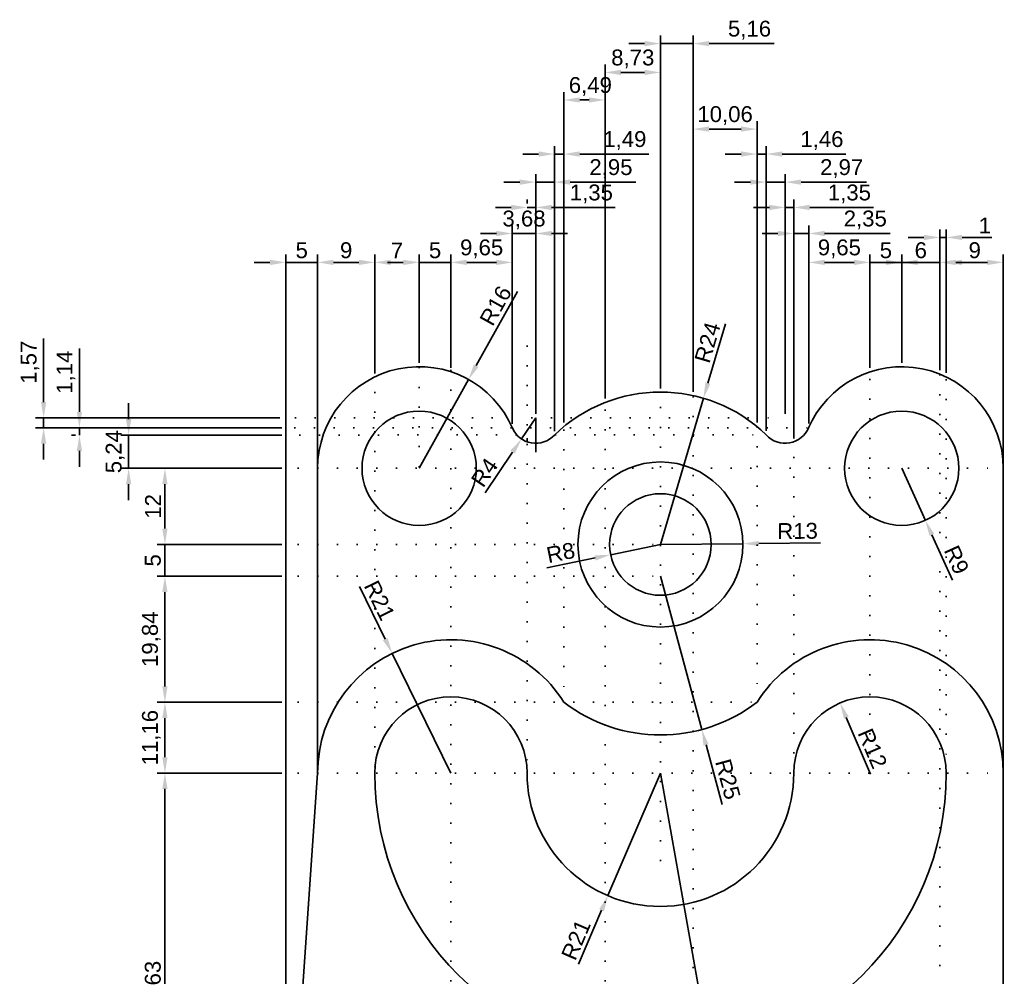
# Model space of a CAD drawing. Header units: millimetres. Extents: x -42 to 462, y -27 to 320.
# Drawn here: x -41.9 to 113, y 66.8 to 217.7 of the extents above; entities that cross this region are included whole.
import ezdxf

# ---------------------------------------------------------------- set-up
doc = ezdxf.new("R2010")
doc.units = ezdxf.units.MM
doc.linetypes.add('ACAD_ISO07W100', pattern=[3, 0, -3])
doc.layers.add('CotasInc', color=7, linetype='Continuous')
doc.layers.add('Radius', color=7, linetype='Continuous')
doc.styles.get("Standard").update_dxf_attribs({"font": 'arial.ttf'})
doc.dimstyles.new('ISO-25', dxfattribs={"dimtxt": 2.5, "dimasz": 2.5, "dimexe": 1.25, "dimexo": 0.625, "dimtad": 1, "dimtxsty": 'Standard', "dimcen": 2.5, "dimadec": 0, "dimazin": 0, "dimtfac": 1, "dimtmove": 0, "dimatfit": 3, "dimfxl": 1, "dimarcsym": 0})

# ---------------------------------------------------------------- blocks, each defined once
blk = doc.blocks.new('*D1')
at = {"layer": 'Defpoints', "color": 0, "transparency": 16777216}
for p in [(28.77, 160.99), (21, 147)]:
    blk.add_point(p, dxfattribs=at)
at = {"layer": 'Radius', "color": 0, "lineweight": -2, "transparency": 16777216}
for p, q in [((36.47, 174.84), (29.98, 163.17)), ((21, 147), (28.77, 160.99))]:
    blk.add_line(p, q, dxfattribs=at)
at = {"layer": 'Radius', "color": 0, "transparency": 16777216}
blk.add_solid([(29.62, 163.37), (30.35, 162.97), (28.77, 160.99)], dxfattribs=at)
at = {"layer": 'Radius', "color": 0, "transparency": 16777216, "insert": (33.05, 172.61), "char_height": 2.5, "attachment_point": 5, "rotation": 60.9465}
blk.add_mtext('R16', dxfattribs=at)
blk = doc.blocks.new('*D2')
at = {"layer": 'Defpoints', "color": 0, "transparency": 16777216}
for p in [(39.35, 154.94), (37.12, 151.63)]:
    blk.add_point(p, dxfattribs=at)
at = {"layer": 'Radius', "color": 0, "lineweight": -2, "transparency": 16777216}
for p, q in [((39.35, 154.94), (37.12, 151.63)), ((31.37, 143.12), (35.72, 149.56))]:
    blk.add_line(p, q, dxfattribs=at)
at = {"layer": 'Radius', "color": 0, "transparency": 16777216}
blk.add_solid([(35.37, 149.79), (36.06, 149.32), (37.12, 151.63)], dxfattribs=at)
at = {"layer": 'Radius', "color": 0, "transparency": 16777216, "insert": (31.29, 146.35), "char_height": 2.5, "attachment_point": 5, "rotation": 55.9672}
blk.add_mtext('R4', dxfattribs=at)
blk = doc.blocks.new('*D3')
at = {"layer": 'Defpoints', "color": 0, "transparency": 16777216}
for p in [(65.77, 158.02), (59, 135)]:
    blk.add_point(p, dxfattribs=at)
at = {"layer": 'Radius', "color": 0, "lineweight": -2, "transparency": 16777216}
for p, q in [((69.22, 169.74), (66.48, 160.42)), ((59, 135), (65.77, 158.02))]:
    blk.add_line(p, q, dxfattribs=at)
at = {"layer": 'Radius', "color": 0, "transparency": 16777216}
blk.add_solid([(66.08, 160.54), (66.88, 160.31), (65.77, 158.02)], dxfattribs=at)
at = {"layer": 'Radius', "color": 0, "transparency": 16777216, "insert": (66.4, 166.81), "char_height": 2.5, "attachment_point": 5, "rotation": 73.6103}
blk.add_mtext('R24', dxfattribs=at)
blk = doc.blocks.new('*D4')
at = {"layer": 'Defpoints', "color": 0, "transparency": 16777216}
for p in [(59, 135), (72, 135.13)]:
    blk.add_point(p, dxfattribs=at)
at = {"layer": 'Radius', "color": 0, "lineweight": -2, "transparency": 16777216}
for p, q in [((59, 135), (72, 135.13)), ((84.22, 135.26), (74.5, 135.16))]:
    blk.add_line(p, q, dxfattribs=at)
at = {"layer": 'Radius', "color": 0, "transparency": 16777216}
blk.add_solid([(74.49, 135.57), (74.5, 134.74), (72, 135.13)], dxfattribs=at)
at = {"layer": 'Radius', "color": 0, "transparency": 16777216, "insert": (80.59, 137.12), "char_height": 2.5, "attachment_point": 5, "rotation": 0.5805}
blk.add_mtext('R13', dxfattribs=at)
blk = doc.blocks.new('*D5')
at = {"layer": 'Defpoints', "color": 0, "transparency": 16777216}
for p in [(59, 135), (51.16, 133.39)]:
    blk.add_point(p, dxfattribs=at)
at = {"layer": 'Radius', "color": 0, "lineweight": -2, "transparency": 16777216}
for p, q in [((59, 135), (51.16, 133.39)), ((41.09, 131.32), (48.72, 132.88))]:
    blk.add_line(p, q, dxfattribs=at)
at = {"layer": 'Radius', "color": 0, "transparency": 16777216}
blk.add_solid([(48.63, 133.29), (48.8, 132.48), (51.16, 133.39)], dxfattribs=at)
at = {"layer": 'Radius', "color": 0, "transparency": 16777216, "insert": (43.29, 133.71), "char_height": 2.5, "attachment_point": 5, "rotation": 11.6225}
blk.add_mtext('R8', dxfattribs=at)
blk = doc.blocks.new('*D6')
at = {"layer": 'Defpoints', "color": 0, "transparency": 16777216}
for p in [(59, 130), (65.52, 105.87)]:
    blk.add_point(p, dxfattribs=at)
at = {"layer": 'Radius', "color": 0, "lineweight": -2, "transparency": 16777216}
for p, q in [((59, 130), (65.52, 105.87)), ((68.72, 94.05), (66.18, 103.45))]:
    blk.add_line(p, q, dxfattribs=at)
at = {"layer": 'Radius', "color": 0, "transparency": 16777216}
blk.add_solid([(66.58, 103.56), (65.77, 103.34), (65.52, 105.87)], dxfattribs=at)
at = {"layer": 'Radius', "color": 0, "transparency": 16777216, "insert": (69.61, 98.04), "char_height": 2.5, "attachment_point": 5, "rotation": 285.1244}
blk.add_mtext('R25', dxfattribs=at)
blk = doc.blocks.new('*D7')
at = {"layer": 'Defpoints', "color": 0, "transparency": 16777216}
for p in [(16.76, 117.86), (26, 99)]:
    blk.add_point(p, dxfattribs=at)
at = {"layer": 'Radius', "color": 0, "lineweight": -2, "transparency": 16777216}
for p, q in [((11.59, 128.4), (15.66, 120.1)), ((26, 99), (16.76, 117.86))]:
    blk.add_line(p, q, dxfattribs=at)
at = {"layer": 'Radius', "color": 0, "transparency": 16777216}
blk.add_solid([(16.03, 120.28), (15.28, 119.92), (16.76, 117.86)], dxfattribs=at)
at = {"layer": 'Radius', "color": 0, "transparency": 16777216, "insert": (14.76, 126.2), "char_height": 2.5, "attachment_point": 5, "rotation": 296.1123}
blk.add_mtext('R21', dxfattribs=at)
blk = doc.blocks.new('*D8')
at = {"layer": 'Defpoints', "color": 0, "transparency": 16777216}
for p in [(59, 99), (50.72, 79.7)]:
    blk.add_point(p, dxfattribs=at)
at = {"layer": 'Radius', "color": 0, "lineweight": -2, "transparency": 16777216}
for p, q in [((59, 99), (50.72, 79.7)), ((46.09, 68.91), (49.73, 77.4))]:
    blk.add_line(p, q, dxfattribs=at)
at = {"layer": 'Radius', "color": 0, "transparency": 16777216}
blk.add_solid([(49.35, 77.57), (50.11, 77.24), (50.72, 79.7)], dxfattribs=at)
at = {"layer": 'Radius', "color": 0, "transparency": 16777216, "insert": (45.69, 72.75), "char_height": 2.5, "attachment_point": 5, "rotation": 66.772}
blk.add_mtext('R21', dxfattribs=at)
blk = doc.blocks.new('*D9')
at = {"layer": 'Defpoints', "color": 0, "transparency": 16777216}
for p in [(59, 99), (66.9, 54.7)]:
    blk.add_point(p, dxfattribs=at)
at = {"layer": 'Radius', "color": 0, "lineweight": -2, "transparency": 16777216}
for p, q in [((59, 99), (66.9, 54.7)), ((69.06, 42.65), (67.34, 52.24))]:
    blk.add_line(p, q, dxfattribs=at)
at = {"layer": 'Radius', "color": 0, "transparency": 16777216}
blk.add_solid([(67.75, 52.31), (66.93, 52.17), (66.9, 54.7)], dxfattribs=at)
at = {"layer": 'Radius', "color": 0, "transparency": 16777216, "insert": (70.29, 46.55), "char_height": 2.5, "attachment_point": 5, "rotation": 280.1171}
blk.add_mtext('R45', dxfattribs=at)
blk = doc.blocks.new('*D45')
at = {"layer": 'Defpoints', "color": 0, "transparency": 16777216}
for p in [(87.29, 110.04), (92, 99)]:
    blk.add_point(p, dxfattribs=at)
at = {"layer": 'Radius', "color": 0, "lineweight": -2, "transparency": 16777216}
blk.add_line((92.08, 98.82), (88.27, 107.74), dxfattribs=at)
at = {"layer": 'Radius', "color": 0, "transparency": 16777216}
blk.add_solid([(88.66, 107.9), (87.89, 107.58), (87.29, 110.04)], dxfattribs=at)
at = {"layer": 'Radius', "color": 0, "transparency": 16777216, "insert": (92.4, 102.87), "char_height": 2.5, "attachment_point": 5, "rotation": 293.0876}
blk.add_mtext('R12', dxfattribs=at)
blk = doc.blocks.new('*D67')
at = {"layer": 'CotasInc', "color": 0, "lineweight": -2, "transparency": 16777216}
for p, q in [((-0.63, 99), (-20.29, 99)), ((-19.04, 38.5), (-19.04, 96.5)), ((-19.67, 36), (-20.29, 36))]:
    blk.add_line(p, q, dxfattribs=at)
at = {"layer": 'CotasInc', "color": 0, "transparency": 16777216}
for points in [[(-19.46, 96.5), (-18.63, 96.5), (-19.04, 99)], [(-19.46, 38.5), (-18.63, 38.5), (-19.04, 36)]]:
    blk.add_solid(points, dxfattribs=at)
at = {"layer": 'Defpoints', "color": 0, "transparency": 16777216}
for p in [(-19.04, 99), (0, 99), (-19.04, 36)]:
    blk.add_point(p, dxfattribs=at)
at = {"layer": 'CotasInc', "color": 0, "transparency": 16777216, "insert": (-20.94, 67.5), "char_height": 2.5, "attachment_point": 5, "rotation": 90}
blk.add_mtext('63', dxfattribs=at)
blk = doc.blocks.new('*D68')
at = {"layer": 'CotasInc', "color": 0, "lineweight": -2, "transparency": 16777216}
for p, q in [((-0.63, 110.16), (-20.29, 110.16)), ((-19.04, 101.5), (-19.04, 107.66)), ((-19.67, 99), (-20.29, 99))]:
    blk.add_line(p, q, dxfattribs=at)
at = {"layer": 'CotasInc', "color": 0, "transparency": 16777216}
for points in [[(-19.46, 107.66), (-18.63, 107.66), (-19.04, 110.16)], [(-19.46, 101.5), (-18.63, 101.5), (-19.04, 99)]]:
    blk.add_solid(points, dxfattribs=at)
at = {"layer": 'Defpoints', "color": 0, "transparency": 16777216}
for p in [(-19.04, 110.16), (0, 110.16), (-19.04, 99)]:
    blk.add_point(p, dxfattribs=at)
at = {"layer": 'CotasInc', "color": 0, "transparency": 16777216, "insert": (-21.17, 104.58), "char_height": 2.5, "attachment_point": 5, "rotation": 90}
blk.add_mtext('11,16', dxfattribs=at)
blk = doc.blocks.new('*D69')
at = {"layer": 'CotasInc', "color": 0, "lineweight": -2, "transparency": 16777216}
for p, q in [((-0.63, 130), (-20.29, 130)), ((-19.04, 112.66), (-19.04, 127.5)), ((-19.67, 110.16), (-20.29, 110.16))]:
    blk.add_line(p, q, dxfattribs=at)
at = {"layer": 'CotasInc', "color": 0, "transparency": 16777216}
for points in [[(-19.46, 127.5), (-18.63, 127.5), (-19.04, 130)], [(-19.46, 112.66), (-18.63, 112.66), (-19.04, 110.16)]]:
    blk.add_solid(points, dxfattribs=at)
at = {"layer": 'Defpoints', "color": 0, "transparency": 16777216}
for p in [(-19.04, 130), (0, 130), (-19.04, 110.16)]:
    blk.add_point(p, dxfattribs=at)
at = {"layer": 'CotasInc', "color": 0, "transparency": 16777216, "insert": (-21.17, 120.08), "char_height": 2.5, "attachment_point": 5, "rotation": 90}
blk.add_mtext('19,84', dxfattribs=at)
blk = doc.blocks.new('*D70')
at = {"layer": 'CotasInc', "color": 0, "lineweight": -2, "transparency": 16777216}
for p, q in [((-19.04, 137.5), (-19.04, 140)), ((-0.63, 135), (-20.29, 135)), ((-19.04, 130), (-19.04, 135)), ((-19.67, 130), (-20.29, 130)), ((-19.04, 127.5), (-19.04, 125))]:
    blk.add_line(p, q, dxfattribs=at)
at = {"layer": 'CotasInc', "color": 0, "transparency": 16777216}
for points in [[(-19.46, 137.5), (-18.63, 137.5), (-19.04, 135)], [(-19.46, 127.5), (-18.63, 127.5), (-19.04, 130)]]:
    blk.add_solid(points, dxfattribs=at)
at = {"layer": 'Defpoints', "color": 0, "transparency": 16777216}
for p in [(-19.04, 135), (0, 135), (-19.04, 130)]:
    blk.add_point(p, dxfattribs=at)
at = {"layer": 'CotasInc', "color": 0, "transparency": 16777216, "insert": (-20.94, 132.5), "char_height": 2.5, "attachment_point": 5, "rotation": 90}
blk.add_mtext('5', dxfattribs=at)
blk = doc.blocks.new('*D71')
at = {"layer": 'CotasInc', "color": 0, "lineweight": -2, "transparency": 16777216}
for p, q in [((-0.63, 147), (-20.29, 147)), ((-19.04, 137.5), (-19.04, 144.5)), ((-19.67, 135), (-20.29, 135))]:
    blk.add_line(p, q, dxfattribs=at)
at = {"layer": 'CotasInc', "color": 0, "transparency": 16777216}
for points in [[(-19.46, 144.5), (-18.63, 144.5), (-19.04, 147)], [(-19.46, 137.5), (-18.63, 137.5), (-19.04, 135)]]:
    blk.add_solid(points, dxfattribs=at)
at = {"layer": 'Defpoints', "color": 0, "transparency": 16777216}
for p in [(-19.04, 147), (0, 147), (-19.04, 135)]:
    blk.add_point(p, dxfattribs=at)
at = {"layer": 'CotasInc', "color": 0, "transparency": 16777216, "insert": (-20.92, 141), "char_height": 2.5, "attachment_point": 5, "rotation": 90}
blk.add_mtext('12', dxfattribs=at)
blk = doc.blocks.new('*D72')
at = {"layer": 'CotasInc', "color": 0, "lineweight": -2, "transparency": 16777216}
for p, q in [((-24.76, 154.74), (-24.76, 157.24)), ((-0.63, 152.24), (-26.01, 152.24)), ((-24.76, 147), (-24.76, 152.24)), ((-19.67, 147), (-26.01, 147)), ((-24.76, 144.5), (-24.76, 142))]:
    blk.add_line(p, q, dxfattribs=at)
at = {"layer": 'CotasInc', "color": 0, "transparency": 16777216}
for points in [[(-25.18, 154.74), (-24.34, 154.74), (-24.76, 152.24)], [(-25.18, 144.5), (-24.34, 144.5), (-24.76, 147)]]:
    blk.add_solid(points, dxfattribs=at)
at = {"layer": 'Defpoints', "color": 0, "transparency": 16777216}
for p in [(-24.76, 152.24), (0, 152.24), (-19.04, 147)]:
    blk.add_point(p, dxfattribs=at)
at = {"layer": 'CotasInc', "color": 0, "transparency": 16777216, "insert": (-26.89, 149.62), "char_height": 2.5, "attachment_point": 5, "rotation": 90}
blk.add_mtext('5,24', dxfattribs=at)
blk = doc.blocks.new('*D73')
at = {"layer": 'CotasInc', "color": 0, "lineweight": -2, "transparency": 16777216}
for p, q in [((-32.51, 155.88), (-32.51, 165.88)), ((-0.63, 153.38), (-33.76, 153.38)), ((-32.51, 152.24), (-32.51, 153.38)), ((-33.13, 152.24), (-33.76, 152.24)), ((-32.51, 149.74), (-32.51, 147.24))]:
    blk.add_line(p, q, dxfattribs=at)
at = {"layer": 'CotasInc', "color": 0, "transparency": 16777216}
for points in [[(-32.92, 155.88), (-32.09, 155.88), (-32.51, 153.38)], [(-32.92, 149.74), (-32.09, 149.74), (-32.51, 152.24)]]:
    blk.add_solid(points, dxfattribs=at)
at = {"layer": 'Defpoints', "color": 0, "transparency": 16777216}
for p in [(-32.51, 153.38), (0, 153.38), (-32.51, 152.24)]:
    blk.add_point(p, dxfattribs=at)
at = {"layer": 'CotasInc', "color": 0, "transparency": 16777216, "insert": (-34.63, 162.13), "char_height": 2.5, "attachment_point": 5, "rotation": 90}
blk.add_mtext('1,14', dxfattribs=at)
blk = doc.blocks.new('*D74')
at = {"layer": 'CotasInc', "color": 0, "lineweight": -2, "transparency": 16777216}
for p, q in [((-38.15, 157.44), (-38.15, 167.45)), ((-0.96, 154.94), (-39.4, 154.94)), ((-38.15, 153.38), (-38.15, 154.94)), ((-33.13, 153.38), (-39.4, 153.38)), ((-38.15, 150.88), (-38.15, 148.38))]:
    blk.add_line(p, q, dxfattribs=at)
at = {"layer": 'CotasInc', "color": 0, "transparency": 16777216}
for points in [[(-38.57, 157.44), (-37.73, 157.44), (-38.15, 154.94)], [(-38.57, 150.88), (-37.73, 150.88), (-38.15, 153.38)]]:
    blk.add_solid(points, dxfattribs=at)
at = {"layer": 'Defpoints', "color": 0, "transparency": 16777216}
for p in [(-38.15, 154.94), (-0.34, 154.94), (-32.51, 153.38)]:
    blk.add_point(p, dxfattribs=at)
at = {"layer": 'CotasInc', "color": 0, "transparency": 16777216, "insert": (-40.28, 163.7), "char_height": 2.5, "attachment_point": 5, "rotation": 90}
blk.add_mtext('1,57', dxfattribs=at)
blk = doc.blocks.new('*D83')
at = {"layer": 'Defpoints', "color": 0, "transparency": 16777216}
for p in [(97, 147), (100.72, 138.8)]:
    blk.add_point(p, dxfattribs=at)
at = {"layer": 'Radius', "color": 0, "lineweight": -2, "transparency": 16777216}
for p, q in [((97, 147), (100.72, 138.8)), ((104.99, 129.39), (101.75, 136.53))]:
    blk.add_line(p, q, dxfattribs=at)
at = {"layer": 'Radius', "color": 0, "transparency": 16777216}
blk.add_solid([(102.13, 136.7), (101.37, 136.36), (100.72, 138.8)], dxfattribs=at)
at = {"layer": 'Radius', "color": 0, "transparency": 16777216, "insert": (105.63, 132.59), "char_height": 2.5, "attachment_point": 5, "rotation": 294.4039}
blk.add_mtext('R9', dxfattribs=at)
blk = doc.blocks.new('*D84')
at = {"layer": 'CotasInc', "color": 0, "lineweight": -2, "transparency": 16777216}
for p, q in [((0, 0.62), (0, 180.68)), ((5, 99.63), (5, 180.68)), ((-2.5, 179.43), (-5, 179.43)), ((0, 179.43), (5, 179.43)), ((7.5, 179.43), (10, 179.43))]:
    blk.add_line(p, q, dxfattribs=at)
at = {"layer": 'CotasInc', "color": 0, "transparency": 16777216}
for points in [[(-2.5, 179.85), (-2.5, 179.01), (0, 179.43)], [(7.5, 179.85), (7.5, 179.01), (5, 179.43)]]:
    blk.add_solid(points, dxfattribs=at)
at = {"layer": 'Defpoints', "color": 0, "transparency": 16777216}
for p in [(5, 179.43), (5, 99), (0, 0)]:
    blk.add_point(p, dxfattribs=at)
at = {"layer": 'CotasInc', "color": 0, "transparency": 16777216, "insert": (2.5, 181.33), "char_height": 2.5, "attachment_point": 5}
blk.add_mtext('5', dxfattribs=at)
blk = doc.blocks.new('*D86')
at = {"layer": 'CotasInc', "color": 0, "lineweight": -2, "transparency": 16777216}
for p, q in [((5, 180.05), (5, 180.68)), ((14, 162.01), (14, 180.68)), ((7.5, 179.43), (11.5, 179.43))]:
    blk.add_line(p, q, dxfattribs=at)
at = {"layer": 'CotasInc', "color": 0, "transparency": 16777216}
for points in [[(7.5, 179.85), (7.5, 179.01), (5, 179.43)], [(11.5, 179.85), (11.5, 179.01), (14, 179.43)]]:
    blk.add_solid(points, dxfattribs=at)
at = {"layer": 'Defpoints', "color": 0, "transparency": 16777216}
for p in [(5, 179.43), (14, 179.43), (14, 161.39)]:
    blk.add_point(p, dxfattribs=at)
at = {"layer": 'CotasInc', "color": 0, "transparency": 16777216, "insert": (9.5, 181.33), "char_height": 2.5, "attachment_point": 5}
blk.add_mtext('9', dxfattribs=at)
blk = doc.blocks.new('*D87')
at = {"layer": 'CotasInc', "color": 0, "lineweight": -2, "transparency": 16777216}
for p, q in [((14, 180.05), (14, 180.68)), ((21, 163.62), (21, 180.68)), ((16.5, 179.43), (18.5, 179.43))]:
    blk.add_line(p, q, dxfattribs=at)
at = {"layer": 'CotasInc', "color": 0, "transparency": 16777216}
for points in [[(16.5, 179.85), (16.5, 179.01), (14, 179.43)], [(18.5, 179.85), (18.5, 179.01), (21, 179.43)]]:
    blk.add_solid(points, dxfattribs=at)
at = {"layer": 'Defpoints', "color": 0, "transparency": 16777216}
for p in [(14, 179.43), (21, 179.43), (21, 163)]:
    blk.add_point(p, dxfattribs=at)
at = {"layer": 'CotasInc', "color": 0, "transparency": 16777216, "insert": (17.5, 181.3), "char_height": 2.5, "attachment_point": 5}
blk.add_mtext('7', dxfattribs=at)
blk = doc.blocks.new('*D88')
at = {"layer": 'CotasInc', "color": 0, "lineweight": -2, "transparency": 16777216}
for p, q in [((21, 180.05), (21, 180.68)), ((26, 162.82), (26, 180.68)), ((18.5, 179.43), (16, 179.43)), ((21, 179.43), (26, 179.43)), ((28.5, 179.43), (31, 179.43))]:
    blk.add_line(p, q, dxfattribs=at)
at = {"layer": 'CotasInc', "color": 0, "transparency": 16777216}
for points in [[(18.5, 179.85), (18.5, 179.01), (21, 179.43)], [(28.5, 179.85), (28.5, 179.01), (26, 179.43)]]:
    blk.add_solid(points, dxfattribs=at)
at = {"layer": 'Defpoints', "color": 0, "transparency": 16777216}
for p in [(21, 179.43), (26, 179.43), (26, 162.2)]:
    blk.add_point(p, dxfattribs=at)
at = {"layer": 'CotasInc', "color": 0, "transparency": 16777216, "insert": (23.5, 181.33), "char_height": 2.5, "attachment_point": 5}
blk.add_mtext('5', dxfattribs=at)
blk = doc.blocks.new('*D90')
at = {"layer": 'CotasInc', "color": 0, "lineweight": -2, "transparency": 16777216}
for p, q in [((38, 188.71), (38, 189.33)), ((39.35, 155.57), (39.35, 189.33)), ((35.5, 188.08), (33, 188.08)), ((38, 188.08), (39.35, 188.08)), ((41.85, 188.08), (51.88, 188.08))]:
    blk.add_line(p, q, dxfattribs=at)
at = {"layer": 'CotasInc', "color": 0, "transparency": 16777216}
for points in [[(35.5, 188.5), (35.5, 187.66), (38, 188.08)], [(41.85, 188.5), (41.85, 187.66), (39.35, 188.08)]]:
    blk.add_solid(points, dxfattribs=at)
at = {"layer": 'Defpoints', "color": 0, "transparency": 16777216}
for p in [(38, 188.08), (39.35, 188.08), (39.35, 154.94)]:
    blk.add_point(p, dxfattribs=at)
at = {"layer": 'CotasInc', "color": 0, "transparency": 16777216, "insert": (48.12, 190.21), "char_height": 2.5, "attachment_point": 5}
blk.add_mtext('1,35', dxfattribs=at)
blk = doc.blocks.new('*D91')
at = {"layer": 'CotasInc', "color": 0, "lineweight": -2, "transparency": 16777216}
for p, q in [((39.35, 185.71), (39.35, 193.32)), ((42.3, 152.86), (42.3, 193.32)), ((36.85, 192.07), (34.35, 192.07)), ((39.35, 192.07), (42.3, 192.07)), ((44.8, 192.07), (55.11, 192.07))]:
    blk.add_line(p, q, dxfattribs=at)
at = {"layer": 'CotasInc', "color": 0, "transparency": 16777216}
for points in [[(36.85, 192.49), (36.85, 191.65), (39.35, 192.07)], [(44.8, 192.49), (44.8, 191.65), (42.3, 192.07)]]:
    blk.add_solid(points, dxfattribs=at)
at = {"layer": 'Defpoints', "color": 0, "transparency": 16777216}
for p in [(42.3, 192.07), (39.35, 185.09), (42.3, 152.24)]:
    blk.add_point(p, dxfattribs=at)
at = {"layer": 'CotasInc', "color": 0, "transparency": 16777216, "insert": (51.2, 194.2), "char_height": 2.5, "attachment_point": 5}
blk.add_mtext('2,95', dxfattribs=at)
blk = doc.blocks.new('*D92')
at = {"layer": 'CotasInc', "color": 0, "lineweight": -2, "transparency": 16777216}
for p, q in [((42.3, 183.98), (42.3, 197.74)), ((43.79, 154.19), (43.79, 197.74)), ((39.8, 196.49), (37.3, 196.49)), ((42.3, 196.49), (43.79, 196.49)), ((46.29, 196.49), (57.15, 196.49))]:
    blk.add_line(p, q, dxfattribs=at)
at = {"layer": 'CotasInc', "color": 0, "transparency": 16777216}
for points in [[(39.8, 196.91), (39.8, 196.07), (42.3, 196.49)], [(46.29, 196.91), (46.29, 196.07), (43.79, 196.49)]]:
    blk.add_solid(points, dxfattribs=at)
at = {"layer": 'Defpoints', "color": 0, "transparency": 16777216}
for p in [(42.3, 196.49), (42.3, 183.36), (43.79, 153.56)]:
    blk.add_point(p, dxfattribs=at)
at = {"layer": 'CotasInc', "color": 0, "transparency": 16777216, "insert": (53.39, 198.62), "char_height": 2.5, "attachment_point": 5}
blk.add_mtext('1,49', dxfattribs=at)
blk = doc.blocks.new('*D95')
at = {"layer": 'CotasInc', "color": 0, "lineweight": -2, "transparency": 16777216}
for p, q in [((43.79, 154.19), (43.79, 206.26)), ((50.27, 157.98), (50.27, 206.26)), ((46.29, 205.01), (47.77, 205.01))]:
    blk.add_line(p, q, dxfattribs=at)
at = {"layer": 'CotasInc', "color": 0, "transparency": 16777216}
for points in [[(46.29, 205.42), (46.29, 204.59), (43.79, 205.01)], [(47.77, 205.42), (47.77, 204.59), (50.27, 205.01)]]:
    blk.add_solid(points, dxfattribs=at)
at = {"layer": 'Defpoints', "color": 0, "transparency": 16777216}
for p in [(50.27, 205.01), (50.27, 157.36), (43.79, 153.56)]:
    blk.add_point(p, dxfattribs=at)
at = {"layer": 'CotasInc', "color": 0, "transparency": 16777216, "insert": (47.96, 207.13), "char_height": 2.5, "attachment_point": 5}
blk.add_mtext('6,49', dxfattribs=at)
blk = doc.blocks.new('*D96')
at = {"layer": 'CotasInc', "color": 0, "lineweight": -2, "transparency": 16777216}
for p, q in [((50.27, 197.11), (50.27, 210.59)), ((52.77, 209.34), (56.5, 209.34)), ((59, 159.62), (59, 210.59))]:
    blk.add_line(p, q, dxfattribs=at)
at = {"layer": 'CotasInc', "color": 0, "transparency": 16777216}
for points in [[(52.77, 209.76), (52.77, 208.93), (50.27, 209.34)], [(56.5, 209.76), (56.5, 208.93), (59, 209.34)]]:
    blk.add_solid(points, dxfattribs=at)
at = {"layer": 'Defpoints', "color": 0, "transparency": 16777216}
for p in [(59, 209.34), (50.27, 196.49), (59, 159)]:
    blk.add_point(p, dxfattribs=at)
at = {"layer": 'CotasInc', "color": 0, "transparency": 16777216, "insert": (54.64, 211.47), "char_height": 2.5, "attachment_point": 5}
blk.add_mtext('8,73', dxfattribs=at)
blk = doc.blocks.new('*D97')
at = {"layer": 'CotasInc', "color": 0, "lineweight": -2, "transparency": 16777216}
for p, q in [((56.5, 213.89), (54, 213.89)), ((59, 201.74), (59, 215.14)), ((59, 213.89), (64.16, 213.89)), ((64.16, 159.06), (64.16, 215.14)), ((66.66, 213.89), (76.9, 213.89))]:
    blk.add_line(p, q, dxfattribs=at)
at = {"layer": 'CotasInc', "color": 0, "transparency": 16777216}
for points in [[(56.5, 214.3), (56.5, 213.47), (59, 213.89)], [(66.66, 214.3), (66.66, 213.47), (64.16, 213.89)]]:
    blk.add_solid(points, dxfattribs=at)
at = {"layer": 'Defpoints', "color": 0, "transparency": 16777216}
for p in [(64.16, 213.89), (59, 201.11), (64.16, 158.44)]:
    blk.add_point(p, dxfattribs=at)
at = {"layer": 'CotasInc', "color": 0, "transparency": 16777216, "insert": (73.03, 216.01), "char_height": 2.5, "attachment_point": 5}
blk.add_mtext('5,16', dxfattribs=at)
blk = doc.blocks.new('*D98')
at = {"layer": 'CotasInc', "color": 0, "lineweight": -2, "transparency": 16777216}
for p, q in [((64.16, 205.22), (64.16, 199.17)), ((74.21, 154.19), (74.21, 201.67)), ((66.66, 200.42), (71.71, 200.42))]:
    blk.add_line(p, q, dxfattribs=at)
at = {"layer": 'CotasInc', "color": 0, "transparency": 16777216}
for points in [[(66.66, 200.84), (66.66, 200.01), (64.16, 200.42)], [(71.71, 200.84), (71.71, 200.01), (74.21, 200.42)]]:
    blk.add_solid(points, dxfattribs=at)
at = {"layer": 'Defpoints', "color": 0, "transparency": 16777216}
for p in [(64.16, 205.85), (74.21, 200.42), (74.21, 153.56)]:
    blk.add_point(p, dxfattribs=at)
at = {"layer": 'CotasInc', "color": 0, "transparency": 16777216, "insert": (69.18, 202.55), "char_height": 2.5, "attachment_point": 5}
blk.add_mtext('10,06', dxfattribs=at)
blk = doc.blocks.new('*D99')
at = {"layer": 'CotasInc', "color": 0, "lineweight": -2, "transparency": 16777216}
for p, q in [((74.21, 200.49), (74.21, 195.24)), ((75.67, 152.89), (75.67, 197.74)), ((71.71, 196.49), (69.21, 196.49)), ((74.21, 196.49), (75.67, 196.49)), ((78.17, 196.49), (88.18, 196.49))]:
    blk.add_line(p, q, dxfattribs=at)
at = {"layer": 'CotasInc', "color": 0, "transparency": 16777216}
for points in [[(71.71, 196.91), (71.71, 196.07), (74.21, 196.49)], [(78.17, 196.91), (78.17, 196.07), (75.67, 196.49)]]:
    blk.add_solid(points, dxfattribs=at)
at = {"layer": 'Defpoints', "color": 0, "transparency": 16777216}
for p in [(74.21, 201.11), (75.67, 196.49), (75.67, 152.26)]:
    blk.add_point(p, dxfattribs=at)
at = {"layer": 'CotasInc', "color": 0, "transparency": 16777216, "insert": (84.43, 198.62), "char_height": 2.5, "attachment_point": 5}
blk.add_mtext('1,46', dxfattribs=at)
blk = doc.blocks.new('*D100')
at = {"layer": 'CotasInc', "color": 0, "lineweight": -2, "transparency": 16777216}
for p, q in [((75.67, 194.28), (75.67, 190.82)), ((78.65, 155.56), (78.65, 193.32)), ((73.17, 192.07), (70.67, 192.07)), ((75.67, 192.07), (78.65, 192.07)), ((81.15, 192.07), (91.43, 192.07))]:
    blk.add_line(p, q, dxfattribs=at)
at = {"layer": 'CotasInc', "color": 0, "transparency": 16777216}
for points in [[(73.17, 192.49), (73.17, 191.65), (75.67, 192.07)], [(81.15, 192.49), (81.15, 191.65), (78.65, 192.07)]]:
    blk.add_solid(points, dxfattribs=at)
at = {"layer": 'Defpoints', "color": 0, "transparency": 16777216}
for p in [(75.67, 194.9), (78.65, 192.07), (78.65, 154.94)]:
    blk.add_point(p, dxfattribs=at)
at = {"layer": 'CotasInc', "color": 0, "transparency": 16777216, "insert": (87.54, 194.2), "char_height": 2.5, "attachment_point": 5}
blk.add_mtext('2,97', dxfattribs=at)
blk = doc.blocks.new('*D102')
at = {"layer": 'CotasInc', "color": 0, "lineweight": -2, "transparency": 16777216}
for p, q in [((78.65, 191.44), (78.65, 186.83)), ((80, 151.8), (80, 189.33)), ((76.15, 188.08), (73.65, 188.08)), ((78.65, 188.08), (80, 188.08)), ((82.5, 188.08), (92.53, 188.08))]:
    blk.add_line(p, q, dxfattribs=at)
at = {"layer": 'CotasInc', "color": 0, "transparency": 16777216}
for points in [[(76.15, 188.5), (76.15, 187.66), (78.65, 188.08)], [(82.5, 188.5), (82.5, 187.66), (80, 188.08)]]:
    blk.add_solid(points, dxfattribs=at)
at = {"layer": 'Defpoints', "color": 0, "transparency": 16777216}
for p in [(78.65, 192.07), (80, 188.08), (80, 151.18)]:
    blk.add_point(p, dxfattribs=at)
at = {"layer": 'CotasInc', "color": 0, "transparency": 16777216, "insert": (88.76, 190.21), "char_height": 2.5, "attachment_point": 5}
blk.add_mtext('1,35', dxfattribs=at)
blk = doc.blocks.new('*D103')
at = {"layer": 'CotasInc', "color": 0, "lineweight": -2, "transparency": 16777216}
for p, q in [((80, 187.15), (80, 182.73)), ((82.35, 154.07), (82.35, 185.23)), ((77.5, 183.98), (75, 183.98)), ((80, 183.98), (82.35, 183.98)), ((84.85, 183.98), (95.16, 183.98))]:
    blk.add_line(p, q, dxfattribs=at)
at = {"layer": 'CotasInc', "color": 0, "transparency": 16777216}
for points in [[(77.5, 184.4), (77.5, 183.57), (80, 183.98)], [(84.85, 184.4), (84.85, 183.57), (82.35, 183.98)]]:
    blk.add_solid(points, dxfattribs=at)
at = {"layer": 'Defpoints', "color": 0, "transparency": 16777216}
for p in [(80, 187.77), (82.35, 183.98), (82.35, 153.44)]:
    blk.add_point(p, dxfattribs=at)
at = {"layer": 'CotasInc', "color": 0, "transparency": 16777216, "insert": (91.26, 186.11), "char_height": 2.5, "attachment_point": 5}
blk.add_mtext('2,35', dxfattribs=at)
blk = doc.blocks.new('*D106')
at = {"layer": 'CotasInc', "color": 0, "lineweight": -2, "transparency": 16777216}
for p, q in [((97, 180.05), (97, 180.68)), ((103, 162.46), (103, 180.68)), ((94.5, 179.43), (92, 179.43)), ((97, 179.43), (103, 179.43)), ((105.5, 179.43), (108, 179.43))]:
    blk.add_line(p, q, dxfattribs=at)
at = {"layer": 'CotasInc', "color": 0, "transparency": 16777216}
for points in [[(94.5, 179.85), (94.5, 179.01), (97, 179.43)], [(105.5, 179.85), (105.5, 179.01), (103, 179.43)]]:
    blk.add_solid(points, dxfattribs=at)
at = {"layer": 'Defpoints', "color": 0, "transparency": 16777216}
for p in [(97, 179.43), (103, 179.43), (103, 161.83)]:
    blk.add_point(p, dxfattribs=at)
at = {"layer": 'CotasInc', "color": 0, "transparency": 16777216, "insert": (100, 181.33), "char_height": 2.5, "attachment_point": 5}
blk.add_mtext('6', dxfattribs=at)
blk = doc.blocks.new('*D107')
at = {"layer": 'CotasInc', "color": 0, "lineweight": -2, "transparency": 16777216}
for p, q in [((103, 178.91), (103, 184.61)), ((104, 162.01), (104, 184.61)), ((100.5, 183.36), (98, 183.36)), ((103, 183.36), (104, 183.36)), ((106.5, 183.36), (111.17, 183.36))]:
    blk.add_line(p, q, dxfattribs=at)
at = {"layer": 'CotasInc', "color": 0, "transparency": 16777216}
for points in [[(100.5, 183.78), (100.5, 182.94), (103, 183.36)], [(106.5, 183.78), (106.5, 182.94), (104, 183.36)]]:
    blk.add_solid(points, dxfattribs=at)
at = {"layer": 'Defpoints', "color": 0, "transparency": 16777216}
for p in [(104, 183.36), (103, 178.28), (104, 161.39)]:
    blk.add_point(p, dxfattribs=at)
at = {"layer": 'CotasInc', "color": 0, "transparency": 16777216, "insert": (110.09, 185.24), "char_height": 2.5, "attachment_point": 5}
blk.add_mtext('1', dxfattribs=at)
blk = doc.blocks.new('*D108')
at = {"layer": 'CotasInc', "color": 0, "lineweight": -2, "transparency": 16777216}
for p, q in [((104, 182.73), (104, 178.18)), ((113, 36.62), (113, 180.68)), ((106.5, 179.43), (110.5, 179.43))]:
    blk.add_line(p, q, dxfattribs=at)
at = {"layer": 'CotasInc', "color": 0, "transparency": 16777216}
for points in [[(106.5, 179.85), (106.5, 179.01), (104, 179.43)], [(110.5, 179.85), (110.5, 179.01), (113, 179.43)]]:
    blk.add_solid(points, dxfattribs=at)
at = {"layer": 'Defpoints', "color": 0, "transparency": 16777216}
for p in [(104, 183.36), (113, 179.43), (113, 36)]:
    blk.add_point(p, dxfattribs=at)
at = {"layer": 'CotasInc', "color": 0, "transparency": 16777216, "insert": (108.5, 181.33), "char_height": 2.5, "attachment_point": 5}
blk.add_mtext('9', dxfattribs=at)
blk = doc.blocks.new('*D109')
at = {"layer": 'CotasInc', "color": 0, "lineweight": -2, "transparency": 16777216}
for p, q in [((82.35, 182.73), (82.35, 178.18)), ((92, 162.82), (92, 180.68)), ((84.85, 179.43), (89.5, 179.43))]:
    blk.add_line(p, q, dxfattribs=at)
at = {"layer": 'CotasInc', "color": 0, "transparency": 16777216}
for points in [[(84.85, 179.85), (84.85, 179.01), (82.35, 179.43)], [(89.5, 179.85), (89.5, 179.01), (92, 179.43)]]:
    blk.add_solid(points, dxfattribs=at)
at = {"layer": 'Defpoints', "color": 0, "transparency": 16777216}
for p in [(82.35, 183.36), (92, 179.43), (92, 162.2)]:
    blk.add_point(p, dxfattribs=at)
at = {"layer": 'CotasInc', "color": 0, "transparency": 16777216, "insert": (87.18, 181.56), "char_height": 2.5, "attachment_point": 5}
blk.add_mtext('9,65', dxfattribs=at)
blk = doc.blocks.new('*D110')
at = {"layer": 'CotasInc', "color": 0, "lineweight": -2, "transparency": 16777216}
for p, q in [((92, 180.05), (92, 180.68)), ((97, 163.62), (97, 180.68)), ((89.5, 179.43), (87, 179.43)), ((92, 179.43), (97, 179.43)), ((99.5, 179.43), (102, 179.43))]:
    blk.add_line(p, q, dxfattribs=at)
at = {"layer": 'CotasInc', "color": 0, "transparency": 16777216}
for points in [[(89.5, 179.85), (89.5, 179.01), (92, 179.43)], [(99.5, 179.85), (99.5, 179.01), (97, 179.43)]]:
    blk.add_solid(points, dxfattribs=at)
at = {"layer": 'Defpoints', "color": 0, "transparency": 16777216}
for p in [(92, 179.43), (97, 179.43), (97, 163)]:
    blk.add_point(p, dxfattribs=at)
at = {"layer": 'CotasInc', "color": 0, "transparency": 16777216, "insert": (94.5, 181.33), "char_height": 2.5, "attachment_point": 5}
blk.add_mtext('5', dxfattribs=at)
blk = doc.blocks.new('*D111')
at = {"layer": 'CotasInc', "color": 0, "lineweight": -2, "transparency": 16777216}
for p, q in [((26, 180.05), (26, 180.68)), ((35.67, 154), (35.67, 180.68)), ((28.5, 179.43), (33.17, 179.43))]:
    blk.add_line(p, q, dxfattribs=at)
at = {"layer": 'CotasInc', "color": 0, "transparency": 16777216}
for points in [[(28.5, 179.85), (28.5, 179.01), (26, 179.43)], [(33.17, 179.85), (33.17, 179.01), (35.67, 179.43)]]:
    blk.add_solid(points, dxfattribs=at)
at = {"layer": 'Defpoints', "color": 0, "transparency": 16777216}
for p in [(26, 179.43), (35.67, 179.43), (35.67, 153.38)]:
    blk.add_point(p, dxfattribs=at)
at = {"layer": 'CotasInc', "color": 0, "transparency": 16777216, "insert": (30.84, 181.56), "char_height": 2.5, "attachment_point": 5}
blk.add_mtext('9,65', dxfattribs=at)
blk = doc.blocks.new('*D112')
at = {"layer": 'CotasInc', "color": 0, "lineweight": -2, "transparency": 16777216}
for p, q in [((35.67, 180.05), (35.67, 185.23)), ((39.35, 155.57), (39.35, 185.23)), ((33.17, 183.98), (30.67, 183.98)), ((35.67, 183.98), (39.35, 183.98)), ((41.85, 183.98), (44.35, 183.98))]:
    blk.add_line(p, q, dxfattribs=at)
at = {"layer": 'CotasInc', "color": 0, "transparency": 16777216}
for points in [[(33.17, 184.4), (33.17, 183.57), (35.67, 183.98)], [(41.85, 184.4), (41.85, 183.57), (39.35, 183.98)]]:
    blk.add_solid(points, dxfattribs=at)
at = {"layer": 'Defpoints', "color": 0, "transparency": 16777216}
for p in [(39.35, 183.98), (35.67, 179.43), (39.35, 154.94)]:
    blk.add_point(p, dxfattribs=at)
at = {"layer": 'CotasInc', "color": 0, "transparency": 16777216, "insert": (37.51, 186.11), "char_height": 2.5, "attachment_point": 5}
blk.add_mtext('3,68', dxfattribs=at)

msp = doc.modelspace()

# ---------------------------------------------------------------- linework, layer by layer
for p, q in [((5, 99), (5, 147)), ((113, 147), (113, 99)), ((5, 99), (0.062, 27.799)), ((113, 99), (113, 36))]:
    msp.add_line(p, q)
for centre, radius in [((21, 147), 9), ((97, 147), 9), ((59, 135), 13), ((59, 135), 8)]:
    msp.add_circle(centre, radius)
for centre, radius, start, end in [((21, 147), 16, 23.31393, 180.00012), ((97, 147), 16, 0, 156.96222), ((59, 135), 24, 45.9921, 134.09189), ((39.355, 154.943), 4, 203.05146, 317.43041), ((78.645, 154.94), 4, 222.03128, 338.02701), ((26, 99), 21, 32.10126, 180), ((92, 99), 21, 0, 147.89874), ((26, 99), 12, 0, 180), ((59, 130), 25, 232.52412, 307.47588), ((92, 99), 12, 0, 180), ((59, 99), 45, 180, 0), ((59, 99), 21, 180, 0)]:
    msp.add_arc(centre, radius, start, end)
at = {"layer": 'CotasInc', "linetype": 'ACAD_ISO07W100'}
for p, q in [((64.155, 183.081), (64.155, 11)), ((59, 85.251), (59, 180.994)), ((74.211, 178.276), (74.211, 110.16)), ((26, 26), (26, 178.146)), ((50.274, 177.861), (50.274, 16.686)), ((21, 172.152), (21, 147)), ((21, 172.152), (21, 147)), ((104, 173.311), (104, 99)), ((14, 171.346), (14, 99)), ((43.789, 171.606), (43.789, 110.16)), ((80, 170.412), (80, 99)), ((103, 170.996), (103, 26)), ((92, 99), (92, 169.338)), ((38, 166.242), (38, 99)), ((-20.18, 154.943), (78.645, 154.94)), ((-17.191, 153.377), (82.325, 153.377)), ((-13.317, 152.237), (75.674, 152.262)), ((-10.459, 147), (113, 147)), ((-10.459, 135), (59, 135)), ((-10.459, 130), (59, 130)), ((-10.459, 110.16), (74.211, 110.16)), ((-10.459, 99), (113, 99))]:
    msp.add_line(p, q, dxfattribs=at)
at = {"layer": 'CotasInc'}
for p, q in [((39.355, 154.943), (39.353, 149.531)), ((38, 151.18), (38, 151.758))]:
    msp.add_line(p, q, dxfattribs=at)

# ---------------------------------------------------------------- dimensions: what is measured, and where the dimension line sits
for base, p1, p2, picture, middle in [((64.155, 213.885476002), (59, 201.113155969), (64.155, 158.43983735), '*D97', (73.026077763, 216.01286345)), ((59, 209.345), (50.274, 196.49), (59, 159), '*D96', (54.637, 211.472)), ((74.211, 200.424), (64.155, 205.847), (74.211, 153.564), '*D98', (69.183, 202.552)), ((75.674, 196.49), (74.211, 201.113), (75.674, 152.262), '*D99', (84.428, 198.617)), ((42.301, 192.07), (39.355, 185.086), (42.301, 152.237), '*D91', (51.203, 194.197)), ((78.645, 192.07), (75.674, 194.903), (78.645, 154.94), '*D100', (87.539, 194.197)), ((39.3547, 188.0808), (38, 188.0808), (39.3547, 154.9433), '*D90', (48.1183, 190.2082)), ((80, 188.0808), (78.6453, 192.0698), (80, 151.1764), '*D102', (88.7636, 190.2082)), ((82.3547, 183.9837), (80, 187.7724), (82.3547, 153.4433), '*D103', (91.2574, 186.1111)), ((104, 183.359), (103, 178.284), (104, 161.387), '*D107', (110.085, 185.239)), ((5, 179.43), (0, 0), (5, 99), '*D84', (2.5, 181.326)), ((14, 179.43), (5, 179.43), (14, 161.388), '*D86', (9.5, 181.331)), ((21, 179.43), (14, 179.43), (21, 163), '*D87', (17.5, 181.305)), ((26, 179.43), (21, 179.43), (26, 162.199), '*D88', (23.5, 181.326)), ((92, 179.4296), (82.3547, 183.3587), (92, 162.1987), '*D109', (87.1774, 181.5569)), ((97, 179.43), (92, 179.43), (97, 163), '*D110', (94.5, 181.326)), ((113, 179.43), (104, 183.359), (113, 36), '*D108', (108.5, 181.331))]:
    dim = msp.add_linear_dim(base=base, p1=p1, p2=p2, dimstyle='ISO-25', dxfattribs=at)
    dim.commit()
    dim.dimension.update_dxf_attribs({"geometry": picture, "text_midpoint": middle})
for base, p1, p2, picture, middle in [((50.2745, 205.0068), (43.7893, 153.5643), (50.2745, 157.3577), '*D95', (47.9598, 205.0068)), ((42.301, 196.49), (43.789, 153.564), (42.301, 183.359), '*D92', (53.391, 196.49)), ((39.355, 183.984), (35.674, 179.43), (39.355, 154.943), '*D112', (37.514, 183.984)), ((103, 179.43), (97, 179.43), (103, 161.832), '*D106', (100, 179.43))]:
    dim = msp.add_linear_dim(base=base, p1=p1, p2=p2, dimstyle='ISO-25', dxfattribs=at)
    dim.commit()
    dim.dimension.update_dxf_attribs({"geometry": picture, "text_midpoint": middle, "dimtype": 160})
dim = msp.add_linear_dim(base=(35.674, 179.43), p1=(26, 179.43), p2=(35.674, 153.377), text='9,65', dimstyle='ISO-25', dxfattribs=at)
dim.commit()
dim.dimension.update_dxf_attribs({"geometry": '*D111', "text_midpoint": (30.837, 181.557)})
for base, p1, p2, picture, middle in [((-38.15, 154.943), (-32.507, 153.377), (-0.335, 154.943), '*D74', (-40.278, 163.698)), ((-32.507, 153.377), (-32.507, 152.237), (0, 153.377), '*D73', (-34.635, 162.126)), ((-19.042, 147), (-19.042, 135), (0, 147), '*D71', (-20.922, 141)), ((-19.042, 135), (-19.042, 130), (0, 135), '*D70', (-20.938, 132.5)), ((-19.042, 130), (-19.042, 110.16), (0, 130), '*D69', (-21.17, 120.08)), ((-19.042, 110.16), (-19.042, 99), (0, 110.16), '*D68', (-21.17, 104.58)), ((-19.042, 99), (-19.042, 36), (0, 99), '*D67', (-20.944, 67.5))]:
    dim = msp.add_linear_dim(base=base, p1=p1, p2=p2, angle=90, dimstyle='ISO-25', dxfattribs=at)
    dim.commit()
    dim.dimension.update_dxf_attribs({"geometry": picture, "text_midpoint": middle})
dim = msp.add_linear_dim(base=(-24.758, 152.237), p1=(-19.042, 147), p2=(0, 152.237), angle=90, dimstyle='ISO-25', dxfattribs=at)
dim.commit()
dim.dimension.update_dxf_attribs({"geometry": '*D72', "text_midpoint": (-24.758, 149.619), "dimtype": 160})
at = {"layer": 'Radius'}
for center, mpoint, picture, middle in [((21, 147), (28.77, 160.987), '*D1', (34.712, 171.682)), ((97, 147), (100.718, 138.804), '*D83', (103.896, 131.801)), ((92, 99), (87.294, 110.039), '*D45', (90.666, 102.129))]:
    dim = msp.add_radius_dim(center=center, mpoint=mpoint, dimstyle='ISO-25', dxfattribs=at)
    dim.commit()
    dim.dimension.update_dxf_attribs({"geometry": picture, "text_midpoint": middle, "dimtype": 164})
for center, mpoint, picture, middle in [((59, 135), (65.772, 158.025), '*D3', (66.397, 166.812)), ((39.355, 154.943), (37.116, 151.628), '*D2', (31.289, 146.35)), ((59, 135), (71.999, 135.132), '*D4', (80.591, 137.121)), ((59, 135), (51.164, 133.388), '*D5', (43.294, 133.711)), ((26, 99), (16.757, 117.857), '*D7', (14.761, 126.2)), ((59, 130), (65.523, 105.866), '*D6', (69.608, 98.039)), ((59, 99), (50.718, 79.702), '*D8', (45.689, 72.752)), ((59, 99), (66.905, 54.7), '*D9', (70.286, 46.546))]:
    dim = msp.add_radius_dim(center=center, mpoint=mpoint, dimstyle='ISO-25', dxfattribs=at)
    dim.commit()
    dim.dimension.update_dxf_attribs({"geometry": picture, "text_midpoint": middle})

doc.saveas('drawing.dxf')
